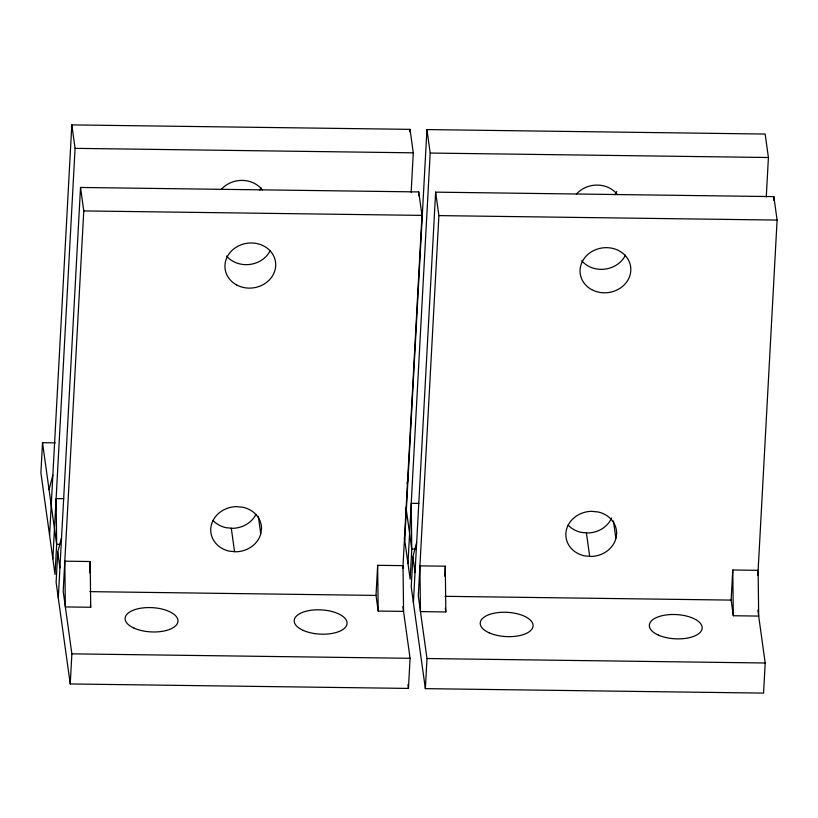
<?xml version="1.0" encoding="UTF-8"?>
<svg xmlns="http://www.w3.org/2000/svg" width="818" height="818" viewBox="0 0 818 818"><rect width="100%" height="100%" fill="white"/><g stroke="black" fill="none" stroke-linecap="round" stroke-linejoin="round"><path stroke-width="1.23" d="M55.297 442.865L42.526 442.702L40.9 472.804L55.031 574.471L56.657 544.359L56.115 498.612L63.773 498.714M49.591 535.371L71.82 124.898L410.033 129.356L413.294 152.823L411.147 192.302M52.853 558.827L75.082 148.355L71.82 124.898M61.544 537.712L57.741 552.181L56.115 582.293L70.246 683.95L408.448 688.419L410.074 658.306L402.885 606.578M58.293 597.927L80.522 187.465L418.724 191.923L421.986 215.39L402.875 568.152M80.522 187.465L83.773 210.921L63.18 591.281L71.872 653.848L70.246 683.95M89.561 572.805L90.174 561.516L64.806 561.179L65.348 606.925L90.716 607.263L90.174 561.516M376.014 595.412L377.65 565.31L403.018 565.637L403.56 611.383L378.192 611.056L376.014 595.412L89.827 591.639M409.89 131.913L410.033 129.356M418.519 195.747L418.724 191.923M404.705 540.054L426.945 129.581L765.147 134.05L768.409 157.506L766.272 196.995M407.967 563.51L430.196 153.048L426.945 129.581M416.669 542.406L412.865 556.864L411.229 586.976L425.36 688.644L763.562 693.102L765.198 662.999L757.836 610.054M413.407 602.61L435.636 192.148L773.838 196.606L777.1 220.073L757.857 575.34M435.636 192.148L438.898 215.604L418.295 595.974L426.986 658.531L425.36 688.644M444.747 576.23L445.289 566.199L419.92 565.862L420.472 611.608L445.83 611.946L445.289 566.199M731.139 600.095L732.764 569.993L758.133 570.33L758.675 616.077L733.306 615.739L731.139 600.095L444.941 596.322M773.634 200.43L773.838 196.606M49.049 489.624L52.853 475.156M407.016 483.458L407.967 479.839M75.082 148.355L413.294 152.823M430.196 153.048L768.409 157.506M83.773 210.921L421.986 215.39M438.898 215.604L777.1 220.073M418.888 503.407L411.229 503.305L411.771 549.052L410.145 579.154L404.358 537.549M60.491 544.41L56.657 544.359L42.526 442.702M415.605 549.103L411.771 549.052L406.004 507.538M71.872 653.848L410.074 658.306M426.986 658.531L765.198 662.999M613.449 521.035L615.852 538.326M586.404 532.886L589.666 556.342M445.329 608.336L445.83 611.946M412.865 556.864L415.033 572.508M407.926 684.666L408.448 688.419M258.324 516.352L260.727 533.633M231.289 528.203L234.551 551.659M90.379 604.85L90.716 607.263M57.741 552.181L59.919 567.825M732.764 569.993L733.306 615.739M377.65 565.31L378.192 611.056M611.598 518.029A25.45 22.526 -7.9 0 1 587.733 533.009L581.169 532.385A25.45 22.526 -7.9 0 1 568.091 525.064M625.422 255.175A25.45 22.526 -7.9 0 1 581.69 260.727M576.383 194.122A25.45 22.526 -7.9 0 1 617.437 194.664M616.68 191.494A25.45 22.526 -7.9 0 1 614.972 194.756M221.269 189.439A25.45 22.526 -7.9 0 1 262.312 189.981M261.054 187.915A25.45 22.526 -7.9 0 1 259.858 190.073M255.962 514.45A25.45 22.526 -7.9 0 1 232.619 528.326L226.054 527.692A25.45 22.526 -7.9 0 1 212.977 520.371M270.298 250.492A25.45 22.526 -7.9 0 1 226.576 256.034M261.515 528.684L260.584 534.543A25.45 22.526 -7.9 0 1 235.881 551.792L229.316 551.158A25.45 22.526 -7.9 0 1 210.983 526.792A25.45 22.526 -7.9 0 1 236.371 506.639L242.936 507.262A25.45 22.526 -7.9 0 1 261.515 528.684M616.629 533.367L615.709 539.226A25.45 22.526 -7.9 0 1 590.995 556.475L584.43 555.841A25.45 22.526 -7.9 0 1 566.097 531.475A25.45 22.526 -7.9 0 1 591.486 511.322L598.05 511.956A25.45 22.526 -7.9 0 1 616.629 533.367M489.195 632.835A26.462 12.137 3.1 0 0 532.569 627.948A26.462 12.137 3.1 0 0 498.182 612.58A26.462 12.137 3.1 0 0 489.195 632.835M658.296 635.065A26.462 12.137 3.1 0 0 701.67 630.177A26.462 12.137 3.1 0 0 667.284 614.819A26.462 12.137 3.1 0 0 658.296 635.065M591.69 289.623A25.45 22.526 -7.9 0 0 630.801 270.564A25.45 22.526 -7.9 0 0 593.807 250.512A25.45 22.526 -7.9 0 0 591.69 289.623M134.08 628.152A26.462 12.137 3.1 0 0 177.455 623.265A26.462 12.137 3.1 0 0 143.068 607.897A26.462 12.137 3.1 0 0 134.08 628.152M303.181 630.381A26.462 12.137 3.1 0 0 346.556 625.494A26.462 12.137 3.1 0 0 312.169 610.126A26.462 12.137 3.1 0 0 303.181 630.381M236.576 284.93A25.45 22.526 -7.9 0 0 275.686 265.881A25.45 22.526 -7.9 0 0 238.692 245.829A25.45 22.526 -7.9 0 0 236.576 284.93"/></g></svg>
